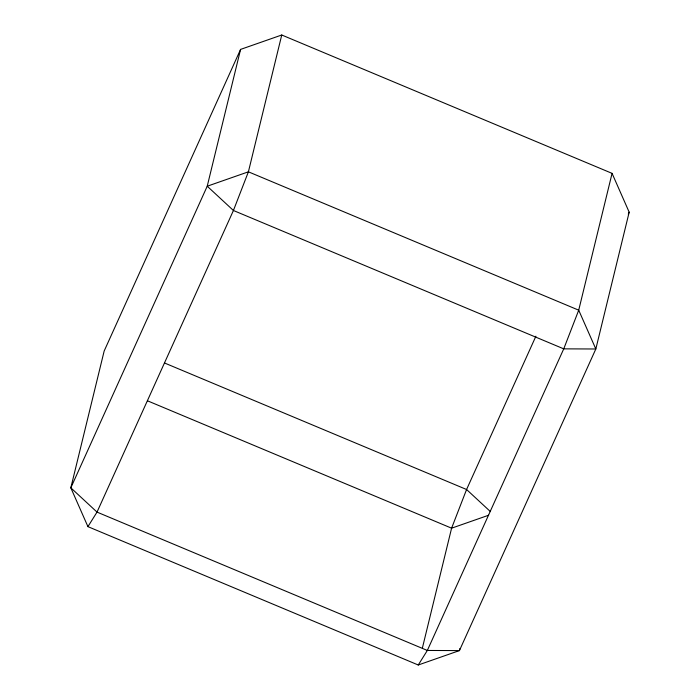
<?xml version="1.0" encoding="UTF-8"?>
<svg xmlns="http://www.w3.org/2000/svg" width="700" height="700" viewBox="0 0 700 700"><rect width="100%" height="100%" fill="white"/><g stroke="black" fill="none" stroke-linecap="round" stroke-linejoin="round"><path stroke-width="1.05" d="M240.581 49.403L207.226 186.218L70.822 487.821L87.929 526.636L418.25 665L459.419 650.597L595.831 348.994L629.178 212.179L612.071 173.364L281.75 35L240.581 49.403L104.169 351.006L70.822 487.821L97.02 512.102L427.341 650.457L459.419 650.597L459.944 648.48M281.75 35L248.404 171.815L233.424 210.49L97.02 512.102L87.929 526.636M422.38 648.034L451.596 528.185L466.576 489.51L535.903 336.219M612.071 173.364L578.716 310.179L563.745 348.854L427.341 650.457L418.25 665M628.276 214.174L629.178 212.179M488.653 515.226L451.596 528.185L147.464 400.794M164.456 362.959L466.576 489.51L490.394 511.577M248.404 171.815L207.226 186.218L233.424 210.49L563.745 348.854L595.831 348.994L578.716 310.179L248.404 171.815"/></g></svg>
